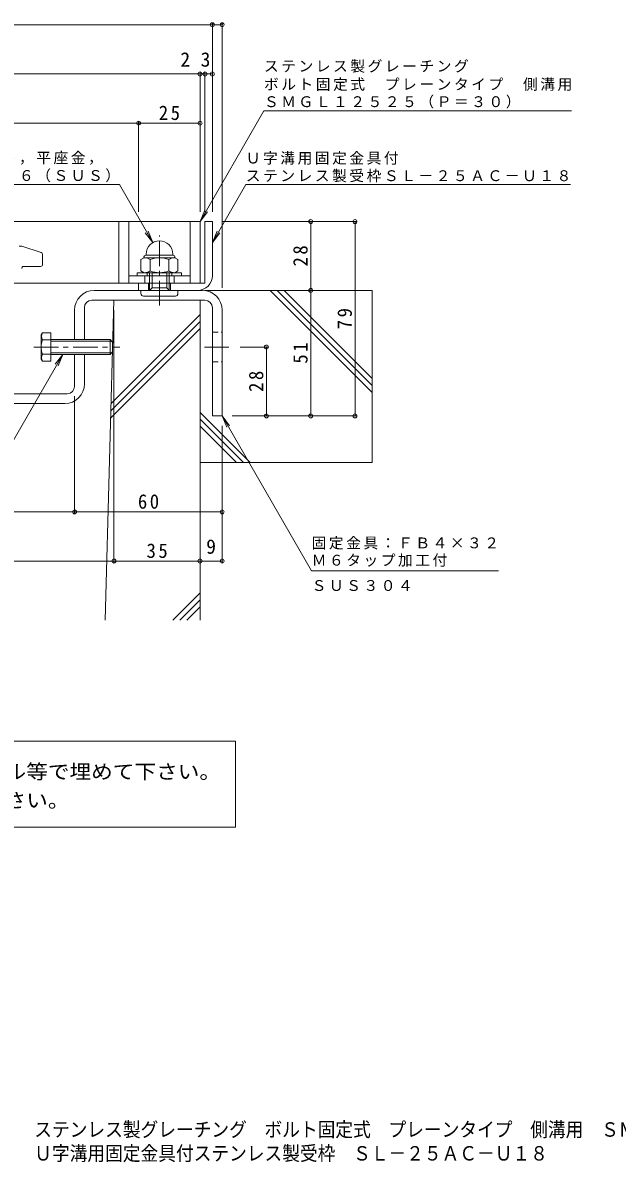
# Model space of a CAD drawing. Units: millimetres at full size. Extents: x -348 to 403, y -392 to 305.
# Drawn here: x -100.2 to 141.4, y -391.8 to 71.4 of the extents above; entities that cross this region are included whole.
import ezdxf
from ezdxf.enums import TextEntityAlignment as Align

# ---------------------------------------------------------------- set-up
doc = ezdxf.new("R2010")
doc.units = ezdxf.units.MM
doc.header["$LTSCALE"] = 2
doc.header["$PDMODE"] = 32
doc.header["$PDSIZE"] = 1.6
doc.linetypes.add('CHAIN1', pattern=[8, 5, -1, 1, -1])
doc.linetypes.add('DASHED1', pattern=[1.8, 1.2, -0.6])
for name, color, linetype, lineweight in [('D-1_躯体', 2, 'Continuous', 9), ('D-2_仕上', 3, 'Continuous', 9), ('D-4_文字', 7, 'Continuous', 9), ('D-5_建具', 7, 'Continuous', 9), ('D-6_間仕切', 6, 'Continuous', 9), ('D-8_ハッチ', 3, 'Continuous', 9), ('D-A_インテリア', 2, 'Continuous', 9), ('D-B_衛生陶器', 2, 'Continuous', 9)]:
    doc.layers.add(name, color=color, linetype=linetype, lineweight=lineweight)
doc.layers.add('F-0_F-0ﾚｲﾔ', color=2, linetype='Continuous')
doc.styles.add('ＭＳ ゴシック', font='')
doc.styles.get('ＭＳ ゴシック').set_extended_font_data('MS Gothic')

msp = doc.modelspace()

# ---------------------------------------------------------------- linework, layer by layer
at = {"layer": 'D-1_躯体'}
for p, q in [((-26.179, -34.222), (-26.179, -9.422)), ((-26.179, -9.422), (-23.179, -9.422)), ((-23.179, -9.422), (-23.179, -31.422)), ((-49.179, -37.422), (-49.179, -34.422)), ((-40.179, -37.422), (-40.179, -34.422))]:
    msp.add_line(p, q, dxfattribs=at)
msp.add_lwpolyline([(-29.179, -37.422), (-53.179, -37.422), (-53.179, -34.422), (-26.379, -34.422)], dxfattribs=at)
for centre, radius in [((-29.179, -31.422), 6), ((-26.379, -34.222), 0.2)]:
    msp.add_arc(centre, radius, 270, 0, dxfattribs=at)
at = {"layer": 'D-2_仕上'}
for p, q in [((-61.179, -9.422), (-61.179, -34.422)), ((-57.179, -9.422), (-57.179, -34.422)), ((-32.179, -9.422), (-32.179, -34.422)), ((-92.179, -22.758), (-92.179, -26.876)), ((-92.979, -27.676), (-99.879, -27.676)), ((-32.179, -31.422), (-57.179, -31.422)), ((-50.679, -34.422), (-50.679, -31.422)), ((-38.679, -34.422), (-38.679, -31.422)), ((-28.179, -34.422), (-278.179, -34.422))]:
    msp.add_line(p, q, dxfattribs=at)
for points in [[(-278.179, -9.422), (-28.179, -9.422), (-28.179, -34.422)], [(-101.679, -19.426), (-100.679, -19.426), (-92.733, -21.996)]]:
    msp.add_lwpolyline(points, dxfattribs=at)
for centre, start, end in [((-92.979, -22.758), 0, 72.07208), ((-99.879, -28.476), 90, 180), ((-92.979, -26.876), 270, 0)]:
    msp.add_arc(centre, 0.8, start, end, dxfattribs=at)
at = {"layer": 'D-4_文字'}
for p, q in [((-283.179, 70.578), (-23.179, 70.578)), ((-23.179, 71.178), (-23.179, -5.422)), ((-23.179, 70.578), (-19.179, 70.578)), ((-19.179, 71.178), (-19.179, -36.422)), ((-28.179, 51.178), (-28.179, -5.422)), ((-26.179, 51.178), (-26.179, -5.422)), ((-278.179, 50.578), (-28.179, 50.578)), ((-28.179, 50.578), (-26.179, 50.578)), ((-26.179, 50.578), (-23.179, 50.578)), ((-253.179, 30.578), (-53.179, 30.578)), ((-53.179, 31.178), (-53.179, -5.422)), ((-53.179, 30.578), (-28.179, 30.578)), ((35.421, -9.422), (-19.179, -9.422)), ((16.821, -37.422), (16.821, -9.422)), ((34.821, -88.422), (34.821, -9.422)), ((16.821, -88.422), (16.821, -37.422)), ((-63.179, -148.022), (-63.179, -45.422)), ((-28.179, -148.022), (-28.179, -45.422)), ((-0.579, -60.422), (-11.928, -60.422)), ((-1.179, -88.422), (-1.179, -60.422)), ((-79.179, -128.023), (-79.179, -80.422)), ((-19.179, -148.022), (-19.179, -92.422)), ((35.421, -88.422), (-15.179, -88.422)), ((-227.179, -127.423), (-79.179, -127.423)), ((-79.179, -127.423), (-19.179, -127.423)), ((-243.179, -147.422), (-63.179, -147.422)), ((-63.179, -147.422), (-28.179, -147.422)), ((-28.179, -147.422), (-19.179, -147.422))]:
    msp.add_line(p, q, dxfattribs=at)
for p in [(-23.179, 70.578), (-19.179, 70.578), (-28.179, 50.578), (-26.179, 50.578), (-23.179, 50.578), (-53.179, 30.578), (-28.179, 30.578), (16.821, -9.422), (34.821, -9.422), (16.821, -37.422), (-1.179, -60.422), (-1.179, -88.422), (16.821, -88.422), (34.821, -88.422), (-79.179, -127.423), (-19.179, -127.423), (-63.179, -147.422), (-28.179, -147.422), (-19.179, -147.422)]:
    msp.add_point(p, dxfattribs=at)
at = {"layer": 'D-5_建具'}
for p, q in [((-2.198, 35.578), (122.806, 35.578)), ((-164.96, 5.578), (-60.96, 5.578)), ((-60.96, 5.578), (-47.379, -17.945)), ((-9.611, 5.578), (-23.179, -17.922)), ((-9.611, 5.578), (122.393, 5.578)), ((-28.179, -9.422), (-25.135, -5.455)), ((-47.379, -17.945), (-49.292, -13.326)), ((-23.179, -17.922), (-21.266, -13.302)), ((-47.379, -17.945), (-50.423, -13.978)), ((-23.179, -17.922), (-20.135, -13.955)), ((-83.971, -63.422), (-109.951, -108.422)), ((-83.971, -63.422), (-87.014, -67.388)), ((-83.971, -63.422), (-85.884, -68.041)), ((-19.179, -88.422), (-17.266, -93.041)), ((93.194, -151.422), (17.194, -151.422)), ((-182.707, -220.61), (-13.721, -220.61)), ((-13.721, -220.61), (-13.721, -255.532)), ((-13.721, -255.532), (-292.637, -255.532))]:
    msp.add_line(p, q, dxfattribs=at)
for points in [[(-2.198, 35.578), (-28.179, -9.422), (-26.266, -4.802)], [(17.194, -151.422), (-19.179, -88.422), (-16.135, -92.388)]]:
    msp.add_lwpolyline(points, dxfattribs=at)
at = {"layer": 'D-6_間仕切'}
for p, q in [((-66.79, -171.422), (-63.179, -41.422)), ((-63.179, -41.422), (-28.179, -41.422)), ((-28.179, -41.422), (-28.179, -171.422)), ((41.821, -37.422), (-26.179, -37.422)), ((0.393, -37.422), (41.821, -78.85)), ((3.221, -37.422), (41.821, -76.022)), ((6.05, -37.422), (41.821, -73.193)), ((41.821, -37.422), (41.821, -107.422)), ((-64.426, -86.331), (-28.179, -50.083)), ((-64.346, -83.422), (-28.179, -47.255)), ((-64.507, -89.24), (-28.179, -52.912)), ((-28.179, -86.978), (-7.736, -107.422)), ((-28.179, -89.807), (-10.564, -107.422)), ((-28.179, -92.635), (-13.392, -107.422)), ((41.821, -107.422), (-28.179, -107.422)), ((-39.209, -171.422), (-28.179, -160.392)), ((-36.38, -171.422), (-28.179, -163.22)), ((-33.552, -171.422), (-28.179, -166.049))]:
    msp.add_line(p, q, dxfattribs=at)
at = {"layer": 'D-8_ハッチ'}
for p, q in [((-72.179, -41.422), (-26.179, -41.422)), ((-71.179, -37.422), (-27.179, -37.422)), ((-79.179, -57.422), (-79.179, -45.422)), ((-75.179, -57.422), (-75.179, -44.422)), ((-23.179, -44.422), (-23.179, -88.422)), ((-19.179, -45.422), (-19.179, -88.422)), ((-79.179, -76.422), (-79.179, -63.422)), ((-75.179, -75.422), (-75.179, -63.422)), ((-82.179, -79.422), (-224.179, -79.422)), ((-83.179, -83.422), (-223.179, -83.422)), ((-19.179, -88.422), (-23.179, -88.422))]:
    msp.add_line(p, q, dxfattribs=at)
at = {"layer": 'D-8_ハッチ', "linetype": 'DASHED1'}
for p, q in [((-23.179, -54.422), (-19.179, -54.422)), ((-23.179, -66.422), (-19.179, -66.422))]:
    msp.add_line(p, q, dxfattribs=at)
at = {"layer": 'D-8_ハッチ', "color": 7, "linetype": 'CHAIN1'}
msp.add_line((-26.43, -60.422), (-15.928, -60.422), dxfattribs=at)
at = {"layer": 'D-8_ハッチ'}
for centre, radius, start, end in [((-71.179, -45.422), 8, 90, 180), ((-72.179, -44.422), 3, 90, 180), ((-27.179, -45.422), 8, 0, 90), ((-26.179, -44.422), 3, 0, 90), ((-83.179, -75.422), 8, 270, 0), ((-82.179, -76.422), 3, 270, 0)]:
    msp.add_arc(centre, radius, start, end, dxfattribs=at)
at = {"layer": 'D-A_インテリア'}
for p, q in [((-92.258, -54.648), (-92.762, -55.522)), ((-92.762, -55.522), (-92.762, -65.322)), ((-88.762, -54.648), (-92.258, -54.648)), ((-88.762, -54.648), (-88.762, -66.195)), ((-88.762, -57.535), (-92.258, -57.535)), ((-88.762, -57.422), (-64.762, -57.422)), ((-88.762, -58.022), (-64.162, -58.022)), ((-64.762, -57.422), (-63.762, -58.422)), ((-64.762, -57.422), (-64.762, -63.422)), ((-63.762, -58.422), (-63.762, -62.422)), ((-88.762, -63.308), (-92.258, -63.308)), ((-88.762, -62.822), (-64.162, -62.822)), ((-88.762, -63.422), (-64.762, -63.422)), ((-64.762, -63.422), (-63.762, -62.422)), ((-92.258, -66.195), (-92.762, -65.322)), ((-88.762, -66.195), (-92.258, -66.195))]:
    msp.add_line(p, q, dxfattribs=at)
at = {"layer": 'D-A_インテリア', "color": 7, "linetype": 'CHAIN1'}
msp.add_line((-95.762, -60.422), (-60.762, -60.422), dxfattribs=at)
at = {"layer": 'D-A_インテリア'}
for centre, radius, start, end in [((-89.758, -56.092), 2.887, 150.00001, 209.99999), ((-84.248, -60.422), 8.514, 160.18087, 199.81913), ((-89.758, -64.752), 2.887, 150.00001, 209.99999)]:
    msp.add_arc(centre, radius, start, end, dxfattribs=at)
at = {"layer": 'D-B_衛生陶器', "color": 7, "linetype": 'CHAIN1'}
msp.add_line((-44.679, -43.504), (-44.679, -15.096), dxfattribs=at)
at = {"layer": 'D-B_衛生陶器'}
for p, q in [((-50.079, -23.122), (-50.079, -22.622)), ((-39.279, -23.122), (-50.079, -23.122)), ((-39.279, -23.122), (-39.279, -22.622)), ((-50.881, -24.122), (-52.185, -24.874)), ((-52.185, -24.874), (-52.185, -29.469)), ((-51.079, -24.122), (-51.079, -24.236)), ((-38.477, -24.122), (-50.881, -24.122)), ((-48.432, -24.874), (-48.432, -29.469)), ((-40.926, -24.874), (-40.926, -29.469)), ((-38.477, -24.122), (-37.173, -24.874)), ((-38.279, -24.122), (-38.279, -24.236)), ((-37.173, -24.874), (-37.173, -29.469)), ((-53.679, -30.222), (-35.679, -30.222)), ((-50.881, -30.222), (-52.185, -29.469)), ((-49.679, -30.222), (-49.679, -31.422)), ((-48.679, -37.422), (-48.679, -30.222)), ((-47.679, -36.422), (-47.679, -30.222)), ((-41.679, -36.422), (-41.679, -30.222)), ((-40.679, -37.422), (-40.679, -30.222)), ((-39.679, -30.222), (-39.679, -31.422)), ((-38.477, -30.222), (-37.173, -29.469)), ((-48.679, -37.422), (-47.679, -36.422)), ((-47.679, -36.422), (-41.679, -36.422)), ((-40.679, -37.422), (-41.679, -36.422)), ((-52.179, -38.722), (-52.179, -37.422)), ((-51.179, -39.722), (-38.179, -39.722)), ((-37.179, -38.722), (-37.179, -37.422))]:
    msp.add_line(p, q, dxfattribs=at)
msp.add_lwpolyline([(-35.679, -30.222), (-35.679, -31.422), (-53.679, -31.422), (-53.679, -30.222)], dxfattribs=at)
for centre, radius, start, end in [((-44.679, -22.622), 5.4, 0, 180), ((-50.079, -24.122), 1, 90, 180), ((-39.279, -24.122), 1, 0, 90), ((-50.881, -28.485), 4.363, 55.84651, 90.00017), ((-44.679, -33.856), 9.734, 67.32404, 112.67596), ((-38.477, -28.485), 4.363, 89.99983, 124.15349), ((-50.881, -25.859), 4.363, 269.99983, 304.15349), ((-44.679, -20.487), 9.734, 247.32404, 292.67596), ((-38.477, -25.859), 4.363, 235.84651, 270.00017), ((-51.179, -38.722), 1, 180, 270), ((-38.179, -38.722), 1, 270, 0)]:
    msp.add_arc(centre, radius, start, end, dxfattribs=at)

# ---------------------------------------------------------------- texts
at = {"layer": 'D-4_文字', "color": 2, "style": 'ＭＳ ゴシック'}
for s, p in [('2', (-36.177, 51.778)), ('3', (-27.944, 51.778)), ('9', (-25.679, -146.222))]:
    msp.add_text(s, height=5.865, dxfattribs=at).set_placement(p, align=Align.BOTTOM_LEFT)
at = {"layer": 'D-4_文字', "color": 2, "char_height": 5.865, "attachment_point": 7, "style": 'ＭＳ ゴシック'}
for s, insert in [('\\T1.27;\\W0.95;25', (-44.929, 31.778)), ('\\T1.27;\\W0.95;60', (-53.429, -126.223)), ('\\T1.27;\\W0.95;35', (-49.929, -146.222))]:
    msp.add_mtext(s, dxfattribs=dict(at, insert=insert))
at = {"layer": 'D-4_文字', "color": 2, "char_height": 5.865, "attachment_point": 7, "rotation": 90, "style": 'ＭＳ ゴシック'}
for s, insert in [('\\T1.27;\\W0.95;28', (15.621, -27.672)), ('\\T1.27;\\W0.95;79', (33.621, -53.172)), ('\\T1.27;\\W0.95;51', (15.621, -67.172)), ('\\T1.27;\\W0.95;28', (-2.379, -78.672))]:
    msp.add_mtext(s, dxfattribs=dict(at, insert=insert))
at = {"layer": 'D-5_建具', "color": 2, "style": 'ＭＳ ゴシック', "width": 1.1}
for s, p in [('Ｕ字溝上端部と受枠下部とのすきまはモルタル等で埋めて下さい。', (-283.643, -237.72)), ('固定金具は必ずコンクリート等で固定して下さい。', (-283.643, -249.38))]:
    msp.add_text(s, height=5.865, dxfattribs=at).set_placement(p, align=Align.BOTTOM_LEFT)
at = {"layer": 'D-5_建具', "char_height": 4.399, "attachment_point": 7, "style": 'ＭＳ ゴシック'}
for s, insert in [('\\T1.17;ステンレス製グレーチング', (-2.194, 51.077)), ('\\T1.17;ボルト固定式\u3000プレーンタイプ\u3000側溝用', (-2.194, 43.68)), ('\\T1.17;ＳＭＧＬ１２５２５（Ｐ＝３０）', (-2.194, 36.53)), ('\\T1.17;キャップ付Ｕナット，平座金，', (-164.96, 13.68)), ('\\T1.17;Ｕ字溝用固定金具付', (-9.607, 13.68)), ('\\T1.17;固定ボルトＭ８×１６（ＳＵＳ）', (-164.96, 6.53)), ('\\T1.17;ステンレス製受枠ＳＬ－２５ＡＣ－Ｕ１８', (-9.607, 6.53)), ('\\T1.17;固定金具：ＦＢ４×３２', (17.194, -142.755)), ('\\T1.17;Ｍ６タップ加工付', (17.194, -149.755)), ('\\T1.17;ＳＵＳ３０４', (17.194, -159.642))]:
    msp.add_mtext(s, dxfattribs=dict(at, insert=insert))
at = {"layer": 'F-0_F-0ﾚｲﾔ', "style": 'ＭＳ ゴシック', "width": 0.9}
for s, p in [('ステンレス製グレーチング\u3000ボルト固定式\u3000プレーンタイプ\u3000側溝用\u3000ＳＭＧＬ\u3000１２５２５（Ｐ＝３０）', (-95.565, -383.172)), ('Ｕ字溝用固定金具付ステンレス製受枠\u3000ＳＬ－２５ＡＣ－Ｕ１８', (-95.565, -392.863))]:
    msp.add_text(s, height=5.865, dxfattribs=at).set_placement(p, align=Align.BOTTOM_LEFT)

doc.saveas('drawing.dxf')
